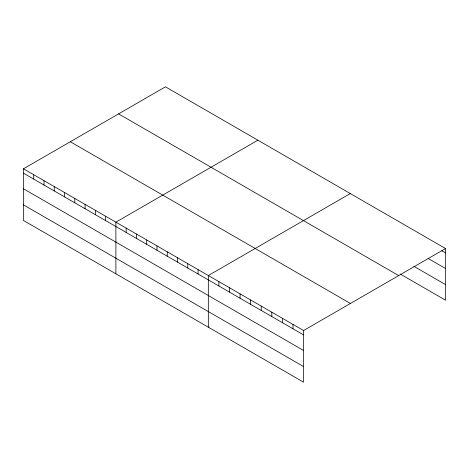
<?xml version="1.0" encoding="UTF-8"?>
<svg xmlns="http://www.w3.org/2000/svg" width="469" height="469" viewBox="0 0 469 469"><rect width="100%" height="100%" fill="white"/><g stroke="black" fill="none" stroke-linecap="round" stroke-linejoin="round"><path stroke-width="0.7" d="M23.45 168.799L303.566 330.522L303.566 382.176L23.45 220.453L23.45 168.799L165.434 86.824L445.55 248.547L445.55 300.201L400.11 273.966M257.874 140.19L115.89 222.165L115.89 273.826M350.314 193.556L208.324 275.532L208.324 327.192M303.566 330.522L445.55 248.547M441.816 250.751L445.55 252.908M428.121 258.454L445.55 268.514M413.805 266.269L445.55 284.595M118.581 113.873L398.697 275.596M70.303 141.744L350.419 303.466M23.45 173.161L303.566 334.884M23.45 188.767L303.566 350.49M23.45 204.847L303.566 366.57M292.984 324.407L292.984 328.775M282.397 318.299L282.397 322.666M271.815 312.19L271.815 316.552M261.233 306.081L261.233 310.443M250.651 299.972L250.651 304.334M240.069 293.864L240.069 298.225M229.488 287.755L229.488 292.117M218.906 281.646L218.906 286.008M198.053 269.605L198.053 273.966M187.782 263.672L187.782 268.039M177.511 257.745L177.511 262.107M167.24 251.812L167.24 256.18M156.968 245.885L156.968 250.247M146.697 239.952L146.697 244.32M136.426 234.025L136.426 238.387M126.161 228.098L126.161 232.46M105.619 216.238L105.619 220.6M95.348 210.305L95.348 214.667M85.077 204.378L85.077 208.74M74.806 198.446L74.806 202.807M64.534 192.519L64.534 196.88M54.263 186.586L54.263 190.947M43.992 180.659L43.992 185.021M33.721 174.726L33.721 179.088"/></g></svg>
